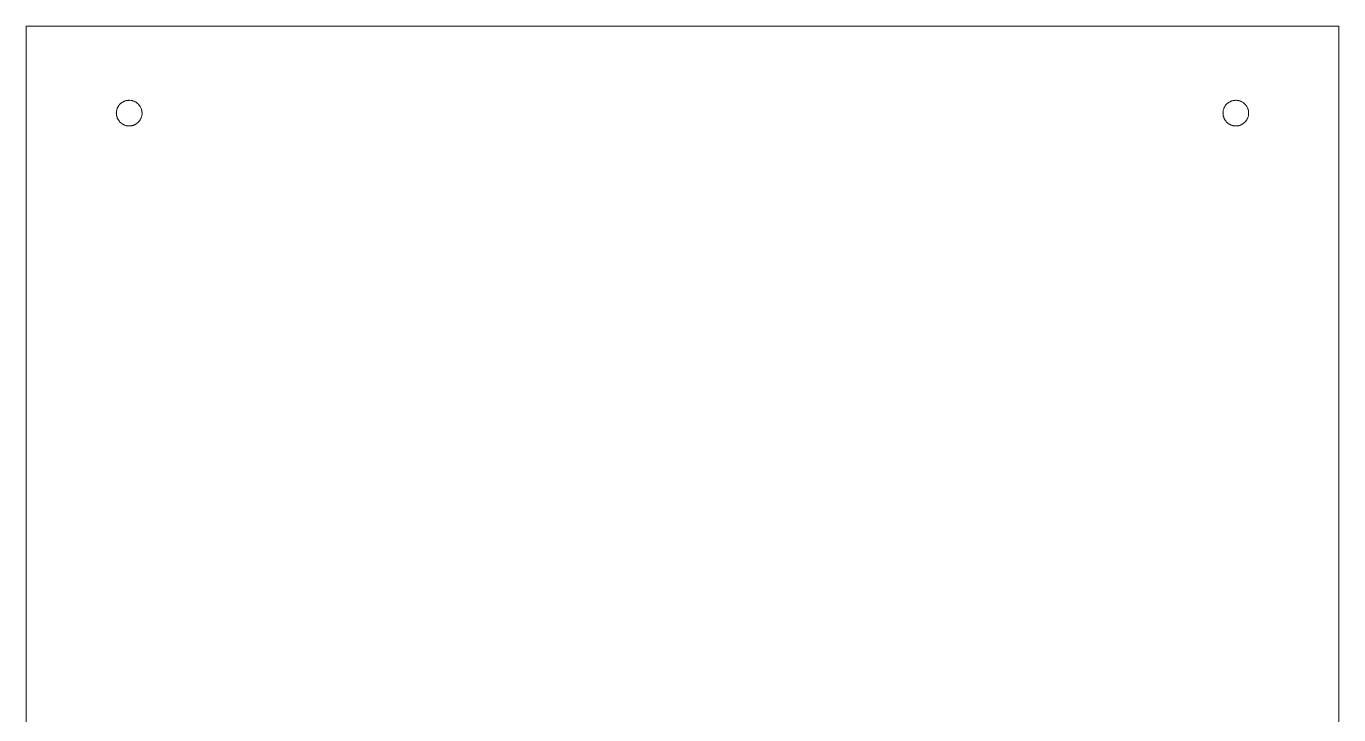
# Model space of a CAD drawing. Header units: inches. Extents: x 14 to 268, y -400 to -14.
# Drawn here: x 16.9 to 118.9, y -321.3 to -267.8 of the extents above; entities that cross this region are included whole.
import ezdxf

# ---------------------------------------------------------------- set-up
doc = ezdxf.new("R2010")
doc.units = ezdxf.units.IN
doc.header["$MEASUREMENT"] = 0
doc.layers.add('Layer 1', color=7, linetype='Continuous')

# ---------------------------------------------------------------- blocks, each defined once
blk = doc.blocks.new('block 90')
at = {"layer": 'Layer 1', "color": 7, "lineweight": 9, "true_color": 0xffffff}
blk.add_lwpolyline([(16.89, -267.81), (16.89, -374.81)], dxfattribs=at)
blk = doc.blocks.new('block 92')
at = {"layer": 'Layer 1', "color": 7, "lineweight": 9, "true_color": 0xffffff}
blk.add_lwpolyline([(118.89, -374.81), (118.89, -267.81)], dxfattribs=at)
blk = doc.blocks.new('block 93')
at = {"layer": 'Layer 1', "color": 7, "lineweight": 9, "true_color": 0xffffff}
blk.add_lwpolyline([(16.89, -267.81), (118.89, -267.81)], dxfattribs=at)
blk = doc.blocks.new('block 95')
at = {"layer": 'Layer 1', "color": 7, "lineweight": 9, "true_color": 0xffffff}
blk.add_open_spline([(25.89, -274.56), (25.89, -274.56), (25.89, -274.56), (25.89, -274.56), (25.89, -274.56), (25.89, -274.55), (25.89, -274.55), (25.89, -274.55), (25.89, -274.52), (25.89, -274.52), (25.89, -274.52), (25.89, -274.49), (25.89, -274.49), (25.89, -274.49), (25.88, -274.45), (25.88, -274.45), (25.88, -274.45), (25.88, -274.41), (25.88, -274.41), (25.88, -274.41), (25.87, -274.38), (25.87, -274.38), (25.87, -274.38), (25.87, -274.36), (25.87, -274.36), (25.87, -274.36), (25.87, -274.36), (25.87, -274.36), (25.87, -274.36), (25.87, -274.34), (25.87, -274.34), (25.87, -274.34), (25.86, -274.31), (25.86, -274.31), (25.86, -274.31), (25.84, -274.24), (25.84, -274.24), (25.84, -274.24), (25.83, -274.2), (25.83, -274.2), (25.83, -274.2), (25.82, -274.18), (25.82, -274.18), (25.82, -274.18), (25.82, -274.17), (25.82, -274.17), (25.82, -274.17), (25.81, -274.17), (25.81, -274.17), (25.81, -274.17), (25.81, -274.16), (25.81, -274.16), (25.81, -274.16), (25.8, -274.14), (25.8, -274.14), (25.8, -274.14), (25.78, -274.11), (25.78, -274.11), (25.78, -274.11), (25.75, -274.05), (25.75, -274.05), (25.75, -274.05), (25.73, -274.02), (25.73, -274.02), (25.73, -274.02), (25.72, -274), (25.72, -274), (25.72, -274), (25.72, -274), (25.72, -274), (25.72, -274), (25.71, -273.99), (25.71, -273.99), (25.71, -273.99), (25.69, -273.96), (25.69, -273.96), (25.69, -273.96), (25.67, -273.94), (25.67, -273.94), (25.67, -273.94), (25.62, -273.88), (25.62, -273.88), (25.62, -273.88), (25.61, -273.86), (25.61, -273.86), (25.61, -273.86), (25.6, -273.86), (25.6, -273.86), (25.6, -273.86), (25.6, -273.85), (25.6, -273.85), (25.6, -273.85), (25.59, -273.85), (25.59, -273.85), (25.59, -273.85), (25.58, -273.83), (25.58, -273.83), (25.58, -273.83), (25.55, -273.81), (25.55, -273.81), (25.55, -273.81), (25.52, -273.79), (25.52, -273.79), (25.52, -273.79), (25.49, -273.77), (25.49, -273.77), (25.49, -273.77), (25.47, -273.75), (25.47, -273.75), (25.47, -273.75), (25.46, -273.73), (25.46, -273.73), (25.46, -273.73), (25.45, -273.73), (25.45, -273.73), (25.45, -273.73), (25.44, -273.72), (25.44, -273.72), (25.44, -273.72), (25.41, -273.71), (25.41, -273.71), (25.41, -273.71), (25.35, -273.67), (25.35, -273.67), (25.35, -273.67), (25.32, -273.66), (25.32, -273.66), (25.32, -273.66), (25.29, -273.64), (25.29, -273.64), (25.29, -273.64), (25.29, -273.64), (25.29, -273.64), (25.29, -273.64), (25.28, -273.64), (25.28, -273.64), (25.28, -273.64), (25.28, -273.64), (25.28, -273.64), (25.28, -273.64), (25.25, -273.63), (25.25, -273.63), (25.25, -273.63), (25.22, -273.62), (25.22, -273.62), (25.22, -273.62), (25.15, -273.6), (25.15, -273.6), (25.15, -273.6), (25.12, -273.59), (25.12, -273.59), (25.12, -273.59), (25.1, -273.58), (25.1, -273.58), (25.1, -273.58), (25.09, -273.58), (25.09, -273.58), (25.09, -273.58), (25.09, -273.58), (25.09, -273.58), (25.09, -273.58), (25.08, -273.58), (25.08, -273.58), (25.08, -273.58), (25.05, -273.58), (25.05, -273.58), (25.05, -273.58), (25.01, -273.57), (25.01, -273.57), (25.01, -273.57), (24.94, -273.56), (24.94, -273.56), (24.94, -273.56), (24.91, -273.56), (24.91, -273.56), (24.91, -273.56), (24.9, -273.56), (24.9, -273.56), (24.9, -273.56), (24.89, -273.56), (24.89, -273.56), (24.89, -273.56), (24.89, -273.56), (24.89, -273.56), (24.89, -273.56), (24.87, -273.56), (24.87, -273.56), (24.87, -273.56), (24.83, -273.57), (24.83, -273.57), (24.83, -273.57), (24.79, -273.57), (24.79, -273.57), (24.79, -273.57), (24.75, -273.57), (24.75, -273.57), (24.75, -273.57), (24.72, -273.58), (24.72, -273.58), (24.72, -273.58), (24.7, -273.58), (24.7, -273.58), (24.7, -273.58), (24.69, -273.58), (24.69, -273.58), (24.69, -273.58), (24.69, -273.58), (24.69, -273.58), (24.69, -273.58), (24.68, -273.58), (24.68, -273.58), (24.68, -273.58), (24.65, -273.59), (24.65, -273.59), (24.65, -273.59), (24.58, -273.61), (24.58, -273.61), (24.58, -273.61), (24.55, -273.63), (24.55, -273.63), (24.55, -273.63), (24.52, -273.63), (24.52, -273.63), (24.52, -273.63), (24.51, -273.64), (24.51, -273.64), (24.51, -273.64), (24.5, -273.64), (24.5, -273.64), (24.5, -273.64), (24.5, -273.64), (24.5, -273.64), (24.5, -273.64), (24.48, -273.65), (24.48, -273.65), (24.48, -273.65), (24.45, -273.67), (24.45, -273.67), (24.45, -273.67), (24.39, -273.7), (24.39, -273.7), (24.39, -273.7), (24.36, -273.72), (24.36, -273.72), (24.36, -273.72), (24.34, -273.73), (24.34, -273.73), (24.34, -273.73), (24.33, -273.73), (24.33, -273.73), (24.33, -273.73), (24.33, -273.73), (24.33, -273.73), (24.33, -273.73), (24.32, -273.74), (24.32, -273.74), (24.32, -273.74), (24.3, -273.76), (24.3, -273.76), (24.3, -273.76), (24.28, -273.78), (24.28, -273.78), (24.28, -273.78), (24.22, -273.82), (24.22, -273.82), (24.22, -273.82), (24.2, -273.84), (24.2, -273.84), (24.2, -273.84), (24.19, -273.85), (24.19, -273.85), (24.19, -273.85), (24.18, -273.86), (24.18, -273.86), (24.18, -273.86), (24.17, -273.87), (24.17, -273.87), (24.17, -273.87), (24.15, -273.89), (24.15, -273.89), (24.15, -273.89), (24.13, -273.92), (24.13, -273.92), (24.13, -273.92), (24.1, -273.95), (24.1, -273.95), (24.1, -273.95), (24.08, -273.98), (24.08, -273.98), (24.08, -273.98), (24.07, -273.99), (24.07, -273.99), (24.07, -273.99), (24.06, -274), (24.06, -274), (24.06, -274), (24.06, -274), (24.06, -274), (24.06, -274), (24.06, -274.01), (24.06, -274.01), (24.06, -274.01), (24.05, -274.03), (24.05, -274.03), (24.05, -274.03), (24.01, -274.1), (24.01, -274.1), (24.01, -274.1), (23.99, -274.13), (23.99, -274.13), (23.99, -274.13), (23.98, -274.15), (23.98, -274.15), (23.98, -274.15), (23.97, -274.17), (23.97, -274.17), (23.97, -274.17), (23.97, -274.17), (23.97, -274.17), (23.97, -274.17), (23.96, -274.19), (23.96, -274.19), (23.96, -274.19), (23.96, -274.22), (23.96, -274.22), (23.96, -274.22), (23.93, -274.29), (23.93, -274.29), (23.93, -274.29), (23.92, -274.33), (23.92, -274.33), (23.92, -274.33), (23.92, -274.35), (23.92, -274.35), (23.92, -274.35), (23.91, -274.36), (23.91, -274.36), (23.91, -274.36), (23.91, -274.36), (23.91, -274.36), (23.91, -274.36), (23.91, -274.36), (23.91, -274.36), (23.91, -274.36), (23.91, -274.37), (23.91, -274.37), (23.91, -274.37), (23.91, -274.4), (23.91, -274.4), (23.91, -274.4), (23.91, -274.43), (23.91, -274.43), (23.91, -274.43), (23.9, -274.51), (23.9, -274.51), (23.9, -274.51), (23.9, -274.54), (23.9, -274.54), (23.9, -274.54), (23.89, -274.56), (23.89, -274.56), (23.89, -274.56), (23.89, -274.56), (23.89, -274.56), (23.89, -274.56), (23.9, -274.58), (23.9, -274.58), (23.9, -274.58), (23.9, -274.61), (23.9, -274.61), (23.9, -274.61), (23.9, -274.65), (23.9, -274.65), (23.9, -274.65), (23.91, -274.69), (23.91, -274.69), (23.91, -274.69), (23.91, -274.73), (23.91, -274.73), (23.91, -274.73), (23.91, -274.75), (23.91, -274.75), (23.91, -274.75), (23.91, -274.76), (23.91, -274.76), (23.91, -274.76), (23.91, -274.76), (23.91, -274.76), (23.91, -274.76), (23.91, -274.76), (23.91, -274.76), (23.91, -274.76), (23.92, -274.77), (23.92, -274.77), (23.92, -274.77), (23.92, -274.79), (23.92, -274.79), (23.92, -274.79), (23.93, -274.83), (23.93, -274.83), (23.93, -274.83), (23.95, -274.86), (23.95, -274.86), (23.95, -274.86), (23.96, -274.9), (23.96, -274.9), (23.96, -274.9), (23.97, -274.93), (23.97, -274.93), (23.97, -274.93), (23.97, -274.95), (23.97, -274.95), (23.97, -274.95), (23.97, -274.95), (23.97, -274.95), (23.97, -274.95), (23.98, -274.97), (23.98, -274.97), (23.98, -274.97), (23.99, -274.99), (23.99, -274.99), (23.99, -274.99), (24.03, -275.06), (24.03, -275.06), (24.03, -275.06), (24.05, -275.09), (24.05, -275.09), (24.05, -275.09), (24.06, -275.11), (24.06, -275.11), (24.06, -275.11), (24.06, -275.12), (24.06, -275.12), (24.06, -275.12), (24.06, -275.12), (24.06, -275.12), (24.07, -275.12), (24.07, -275.13), (24.07, -275.13), (24.07, -275.13), (24.08, -275.14), (24.08, -275.14), (24.08, -275.14), (24.11, -275.17), (24.11, -275.17), (24.11, -275.17), (24.15, -275.23), (24.15, -275.23), (24.15, -275.23), (24.17, -275.25), (24.17, -275.25), (24.17, -275.25), (24.18, -275.26), (24.18, -275.26), (24.18, -275.26), (24.19, -275.27), (24.19, -275.27), (24.19, -275.27), (24.2, -275.28), (24.2, -275.28), (24.2, -275.28), (24.22, -275.3), (24.22, -275.3), (24.22, -275.3), (24.25, -275.32), (24.25, -275.32), (24.25, -275.32), (24.31, -275.37), (24.31, -275.37), (24.31, -275.37), (24.33, -275.38), (24.33, -275.38), (24.33, -275.38), (24.33, -275.39), (24.33, -275.39), (24.33, -275.39), (24.33, -275.39), (24.33, -275.39), (24.34, -275.39), (24.34, -275.39), (24.34, -275.39), (24.34, -275.39), (24.36, -275.4), (24.36, -275.4), (24.36, -275.4), (24.39, -275.42), (24.39, -275.42), (24.39, -275.42), (24.42, -275.44), (24.42, -275.44), (24.42, -275.44), (24.46, -275.45), (24.46, -275.45), (24.46, -275.45), (24.48, -275.47), (24.48, -275.47), (24.48, -275.47), (24.5, -275.48), (24.5, -275.48), (24.5, -275.48), (24.5, -275.48), (24.5, -275.48), (24.5, -275.48), (24.51, -275.48), (24.51, -275.48), (24.51, -275.48), (24.52, -275.49), (24.52, -275.49), (24.52, -275.49), (24.55, -275.49), (24.55, -275.49), (24.55, -275.49), (24.62, -275.52), (24.62, -275.52), (24.62, -275.52), (24.65, -275.53), (24.65, -275.53), (24.65, -275.53), (24.68, -275.54), (24.68, -275.54), (24.68, -275.54), (24.69, -275.54), (24.69, -275.54), (24.69, -275.54), (24.69, -275.54), (24.69, -275.54), (24.69, -275.54), (24.7, -275.54), (24.7, -275.54), (24.7, -275.54), (24.72, -275.54), (24.72, -275.54), (24.72, -275.54), (24.76, -275.55), (24.76, -275.55), (24.76, -275.55), (24.83, -275.55), (24.83, -275.55), (24.83, -275.55), (24.87, -275.56), (24.87, -275.56), (24.87, -275.56), (24.89, -275.56), (24.89, -275.56), (24.89, -275.56), (24.89, -275.56), (24.89, -275.56), (24.89, -275.56), (24.9, -275.56), (24.9, -275.56), (24.9, -275.56), (24.91, -275.56), (24.91, -275.56), (24.91, -275.56), (24.94, -275.56), (24.94, -275.56), (24.94, -275.56), (24.98, -275.55), (24.98, -275.55), (24.98, -275.55), (25.05, -275.54), (25.05, -275.54), (25.05, -275.54), (25.08, -275.54), (25.08, -275.54), (25.08, -275.54), (25.09, -275.54), (25.09, -275.54), (25.09, -275.54), (25.09, -275.54), (25.09, -275.54), (25.09, -275.54), (25.1, -275.54), (25.1, -275.54), (25.1, -275.54), (25.12, -275.53), (25.12, -275.53), (25.12, -275.53), (25.15, -275.52), (25.15, -275.52), (25.15, -275.52), (25.19, -275.51), (25.19, -275.51), (25.19, -275.51), (25.23, -275.5), (25.23, -275.5), (25.23, -275.5), (25.26, -275.49), (25.26, -275.49), (25.26, -275.49), (25.28, -275.48), (25.28, -275.48), (25.28, -275.48), (25.28, -275.48), (25.28, -275.48), (25.28, -275.48), (25.29, -275.48), (25.29, -275.48), (25.29, -275.48), (25.29, -275.47), (25.29, -275.47), (25.29, -275.47), (25.32, -275.46), (25.32, -275.46), (25.32, -275.46), (25.38, -275.43), (25.38, -275.43), (25.38, -275.43), (25.41, -275.41), (25.41, -275.41), (25.41, -275.41), (25.44, -275.4), (25.44, -275.4), (25.44, -275.4), (25.45, -275.39), (25.45, -275.39), (25.45, -275.39), (25.45, -275.39), (25.45, -275.39), (25.45, -275.39), (25.46, -275.39), (25.46, -275.39), (25.46, -275.39), (25.47, -275.37), (25.47, -275.37), (25.47, -275.37), (25.5, -275.35), (25.5, -275.35), (25.5, -275.35), (25.55, -275.31), (25.55, -275.31), (25.55, -275.31), (25.58, -275.28), (25.58, -275.28), (25.58, -275.28), (25.6, -275.27), (25.6, -275.27), (25.6, -275.27), (25.6, -275.27), (25.6, -275.27), (25.6, -275.27), (25.6, -275.26), (25.6, -275.26), (25.6, -275.26), (25.61, -275.26), (25.61, -275.26), (25.61, -275.26), (25.62, -275.24), (25.62, -275.24), (25.62, -275.24), (25.65, -275.21), (25.65, -275.21), (25.65, -275.21), (25.69, -275.15), (25.69, -275.15), (25.69, -275.15), (25.71, -275.13), (25.71, -275.13), (25.71, -275.13), (25.72, -275.12), (25.72, -275.12), (25.72, -275.12), (25.72, -275.12), (25.72, -275.12), (25.72, -275.12), (25.73, -275.1), (25.73, -275.1), (25.73, -275.1), (25.75, -275.07), (25.75, -275.07), (25.75, -275.07), (25.77, -275.04), (25.77, -275.04), (25.77, -275.04), (25.78, -275), (25.78, -275), (25.78, -275), (25.8, -274.98), (25.8, -274.98), (25.8, -274.98), (25.81, -274.96), (25.81, -274.96), (25.81, -274.96), (25.81, -274.95), (25.81, -274.95), (25.81, -274.95), (25.82, -274.95), (25.82, -274.95), (25.82, -274.95), (25.82, -274.94), (25.82, -274.94), (25.82, -274.94), (25.83, -274.91), (25.83, -274.91), (25.83, -274.91), (25.85, -274.84), (25.85, -274.84), (25.85, -274.84), (25.86, -274.81), (25.86, -274.81), (25.86, -274.81), (25.87, -274.78), (25.87, -274.78), (25.87, -274.78), (25.87, -274.76), (25.87, -274.76), (25.87, -274.76), (25.87, -274.76), (25.87, -274.76), (25.87, -274.76), (25.88, -274.74), (25.88, -274.74), (25.88, -274.74), (25.88, -274.71), (25.88, -274.71), (25.88, -274.71), (25.89, -274.63), (25.89, -274.63), (25.89, -274.63), (25.89, -274.59), (25.89, -274.59), (25.89, -274.59), (25.89, -274.57), (25.89, -274.57), (25.89, -274.57), (25.89, -274.56), (25.89, -274.56), (25.89, -274.56), (25.89, -274.56), (25.89, -274.56)], degree=3, knots=[0, 0, 0, 0, 1, 1, 1, 2, 2, 2, 3, 3, 3, 4, 4, 4, 5, 5, 5, 6, 6, 6, 7, 7, 7, 8, 8, 8, 9, 9, 9, 10, 10, 10, 11, 11, 11, 12, 12, 12, 13, 13, 13, 14, 14, 14, 15, 15, 15, 16, 16, 16, 17, 17, 17, 18, 18, 18, 19, 19, 19, 20, 20, 20, 21, 21, 21, 22, 22, 22, 23, 23, 23, 24, 24, 24, 25, 25, 25, 26, 26, 26, 27, 27, 27, 28, 28, 28, 29, 29, 29, 30, 30, 30, 31, 31, 31, 32, 32, 32, 33, 33, 33, 34, 34, 34, 35, 35, 35, 36, 36, 36, 37, 37, 37, 38, 38, 38, 39, 39, 39, 40, 40, 40, 41, 41, 41, 42, 42, 42, 43, 43, 43, 44, 44, 44, 45, 45, 45, 46, 46, 46, 47, 47, 47, 48, 48, 48, 49, 49, 49, 50, 50, 50, 51, 51, 51, 52, 52, 52, 53, 53, 53, 54, 54, 54, 55, 55, 55, 56, 56, 56, 57, 57, 57, 58, 58, 58, 59, 59, 59, 60, 60, 60, 61, 61, 61, 62, 62, 62, 63, 63, 63, 64, 64, 64, 65, 65, 65, 66, 66, 66, 67, 67, 67, 68, 68, 68, 69, 69, 69, 70, 70, 70, 71, 71, 71, 72, 72, 72, 73, 73, 73, 74, 74, 74, 75, 75, 75, 76, 76, 76, 77, 77, 77, 78, 78, 78, 79, 79, 79, 80, 80, 80, 81, 81, 81, 82, 82, 82, 83, 83, 83, 84, 84, 84, 85, 85, 85, 86, 86, 86, 87, 87, 87, 88, 88, 88, 89, 89, 89, 90, 90, 90, 91, 91, 91, 92, 92, 92, 93, 93, 93, 94, 94, 94, 95, 95, 95, 96, 96, 96, 97, 97, 97, 98, 98, 98, 99, 99, 99, 100, 100, 100, 101, 101, 101, 102, 102, 102, 103, 103, 103, 104, 104, 104, 105, 105, 105, 106, 106, 106, 107, 107, 107, 108, 108, 108, 109, 109, 109, 110, 110, 110, 111, 111, 111, 112, 112, 112, 113, 113, 113, 114, 114, 114, 115, 115, 115, 116, 116, 116, 117, 117, 117, 118, 118, 118, 119, 119, 119, 120, 120, 120, 121, 121, 121, 122, 122, 122, 123, 123, 123, 124, 124, 124, 125, 125, 125, 126, 126, 126, 127, 127, 127, 128, 128, 128, 129, 129, 129, 130, 130, 130, 131, 131, 131, 132, 132, 132, 133, 133, 133, 134, 134, 134, 135, 135, 135, 136, 136, 136, 137, 137, 137, 138, 138, 138, 139, 139, 139, 140, 140, 140, 141, 141, 141, 142, 142, 142, 143, 143, 143, 144, 144, 144, 145, 145, 145, 146, 146, 146, 147, 147, 147, 148, 148, 148, 149, 149, 149, 150, 150, 150, 151, 151, 151, 152, 152, 152, 153, 153, 153, 154, 154, 154, 155, 155, 155, 156, 156, 156, 157, 157, 157, 158, 158, 158, 159, 159, 159, 160, 160, 160, 161, 161, 161, 162, 162, 162, 163, 163, 163, 164, 164, 164, 165, 165, 165, 166, 166, 166, 167, 167, 167, 168, 168, 168, 169, 169, 169, 170, 170, 170, 171, 171, 171, 172, 172, 172, 173, 173, 173, 174, 174, 174, 175, 175, 175, 176, 176, 176, 177, 177, 177, 178, 178, 178, 179, 179, 179, 180, 180, 180, 181, 181, 181, 182, 182, 182, 183, 183, 183, 184, 184, 184, 185, 185, 185, 186, 186, 186, 187, 187, 187, 188, 188, 188, 189, 189, 189, 190, 190, 190, 191, 191, 191, 192, 192, 192, 193, 193, 193, 194, 194, 194, 195, 195, 195, 196, 196, 196, 197, 197, 197, 198, 198, 198, 199, 199, 199, 200, 200, 200, 201, 201, 201, 202, 202, 202, 203, 203, 203, 204, 204, 204, 205, 205, 205, 206, 206, 206, 207, 207, 207, 208, 208, 208, 209, 209, 209, 210, 210, 210, 211, 211, 211, 212, 212, 212, 213, 213, 213, 214, 214, 214, 215, 215, 215, 216, 216, 216, 217, 217, 217, 218, 218, 218, 219, 219, 219, 220, 220, 220, 221, 221, 221, 222, 222, 222, 223, 223, 223, 224, 224, 224, 225, 225, 225, 226, 226, 226, 227, 227, 227, 228, 228, 228, 229, 229, 229, 230, 230, 230, 231, 231, 231, 232, 232, 232, 233, 233, 233, 234, 234, 234, 235, 235, 235, 236, 236, 236, 237, 237, 237, 238, 238, 238, 239, 239, 239, 240, 240, 240, 241, 241, 241, 242, 242, 242, 243, 243, 243, 243], dxfattribs=at)
blk = doc.blocks.new('block 96')
at = {"layer": 'Layer 1', "color": 7, "lineweight": 9, "true_color": 0xffffff}
blk.add_open_spline([(111.89, -274.56), (111.89, -274.56), (111.89, -274.56), (111.89, -274.56), (111.89, -274.56), (111.89, -274.55), (111.89, -274.55), (111.89, -274.55), (111.89, -274.52), (111.89, -274.52), (111.89, -274.52), (111.89, -274.49), (111.89, -274.49), (111.89, -274.49), (111.88, -274.45), (111.88, -274.45), (111.88, -274.45), (111.88, -274.41), (111.88, -274.41), (111.88, -274.41), (111.87, -274.38), (111.87, -274.38), (111.87, -274.38), (111.87, -274.36), (111.87, -274.36), (111.87, -274.36), (111.87, -274.36), (111.87, -274.36), (111.87, -274.36), (111.87, -274.34), (111.87, -274.34), (111.87, -274.34), (111.86, -274.31), (111.86, -274.31), (111.86, -274.31), (111.84, -274.24), (111.84, -274.24), (111.84, -274.24), (111.83, -274.2), (111.83, -274.2), (111.83, -274.2), (111.82, -274.18), (111.82, -274.18), (111.82, -274.18), (111.82, -274.17), (111.82, -274.17), (111.82, -274.17), (111.81, -274.17), (111.81, -274.17), (111.81, -274.17), (111.81, -274.16), (111.81, -274.16), (111.81, -274.16), (111.8, -274.14), (111.8, -274.14), (111.8, -274.14), (111.78, -274.11), (111.78, -274.11), (111.78, -274.11), (111.75, -274.05), (111.75, -274.05), (111.75, -274.05), (111.73, -274.02), (111.73, -274.02), (111.73, -274.02), (111.72, -274), (111.72, -274), (111.72, -274), (111.72, -274), (111.72, -274), (111.72, -274), (111.71, -273.99), (111.71, -273.99), (111.71, -273.99), (111.69, -273.96), (111.69, -273.96), (111.69, -273.96), (111.67, -273.94), (111.67, -273.94), (111.67, -273.94), (111.62, -273.88), (111.62, -273.88), (111.62, -273.88), (111.61, -273.86), (111.61, -273.86), (111.61, -273.86), (111.6, -273.86), (111.6, -273.86), (111.6, -273.86), (111.6, -273.85), (111.6, -273.85), (111.6, -273.85), (111.59, -273.85), (111.59, -273.85), (111.59, -273.85), (111.58, -273.83), (111.58, -273.83), (111.58, -273.83), (111.55, -273.81), (111.55, -273.81), (111.55, -273.81), (111.52, -273.79), (111.52, -273.79), (111.52, -273.79), (111.49, -273.77), (111.49, -273.77), (111.49, -273.77), (111.47, -273.75), (111.47, -273.75), (111.47, -273.75), (111.46, -273.73), (111.46, -273.73), (111.46, -273.73), (111.45, -273.73), (111.45, -273.73), (111.45, -273.73), (111.44, -273.72), (111.44, -273.72), (111.44, -273.72), (111.41, -273.71), (111.41, -273.71), (111.41, -273.71), (111.35, -273.67), (111.35, -273.67), (111.35, -273.67), (111.32, -273.66), (111.32, -273.66), (111.32, -273.66), (111.29, -273.64), (111.29, -273.64), (111.29, -273.64), (111.29, -273.64), (111.29, -273.64), (111.29, -273.64), (111.28, -273.64), (111.28, -273.64), (111.28, -273.64), (111.28, -273.64), (111.28, -273.64), (111.28, -273.64), (111.25, -273.63), (111.25, -273.63), (111.25, -273.63), (111.22, -273.62), (111.22, -273.62), (111.22, -273.62), (111.15, -273.6), (111.15, -273.6), (111.15, -273.6), (111.12, -273.59), (111.12, -273.59), (111.12, -273.59), (111.1, -273.58), (111.1, -273.58), (111.1, -273.58), (111.09, -273.58), (111.09, -273.58), (111.09, -273.58), (111.09, -273.58), (111.09, -273.58), (111.09, -273.58), (111.08, -273.58), (111.08, -273.58), (111.08, -273.58), (111.05, -273.58), (111.05, -273.58), (111.05, -273.58), (111.01, -273.57), (111.01, -273.57), (111.01, -273.57), (110.94, -273.56), (110.94, -273.56), (110.94, -273.56), (110.91, -273.56), (110.91, -273.56), (110.91, -273.56), (110.9, -273.56), (110.9, -273.56), (110.9, -273.56), (110.89, -273.56), (110.89, -273.56), (110.89, -273.56), (110.89, -273.56), (110.89, -273.56), (110.89, -273.56), (110.87, -273.56), (110.87, -273.56), (110.87, -273.56), (110.83, -273.57), (110.83, -273.57), (110.83, -273.57), (110.79, -273.57), (110.79, -273.57), (110.79, -273.57), (110.75, -273.57), (110.75, -273.57), (110.75, -273.57), (110.72, -273.58), (110.72, -273.58), (110.72, -273.58), (110.7, -273.58), (110.7, -273.58), (110.7, -273.58), (110.69, -273.58), (110.69, -273.58), (110.69, -273.58), (110.69, -273.58), (110.69, -273.58), (110.69, -273.58), (110.68, -273.58), (110.68, -273.58), (110.68, -273.58), (110.65, -273.59), (110.65, -273.59), (110.65, -273.59), (110.58, -273.61), (110.58, -273.61), (110.58, -273.61), (110.55, -273.63), (110.55, -273.63), (110.55, -273.63), (110.52, -273.63), (110.52, -273.63), (110.52, -273.63), (110.51, -273.64), (110.51, -273.64), (110.51, -273.64), (110.5, -273.64), (110.5, -273.64), (110.5, -273.64), (110.5, -273.64), (110.5, -273.64), (110.5, -273.64), (110.48, -273.65), (110.48, -273.65), (110.48, -273.65), (110.45, -273.67), (110.45, -273.67), (110.45, -273.67), (110.39, -273.7), (110.39, -273.7), (110.39, -273.7), (110.36, -273.72), (110.36, -273.72), (110.36, -273.72), (110.34, -273.73), (110.34, -273.73), (110.34, -273.73), (110.33, -273.73), (110.33, -273.73), (110.33, -273.73), (110.33, -273.73), (110.33, -273.73), (110.33, -273.73), (110.32, -273.74), (110.32, -273.74), (110.32, -273.74), (110.3, -273.76), (110.3, -273.76), (110.3, -273.76), (110.28, -273.78), (110.28, -273.78), (110.28, -273.78), (110.22, -273.82), (110.22, -273.82), (110.22, -273.82), (110.2, -273.84), (110.2, -273.84), (110.2, -273.84), (110.19, -273.85), (110.19, -273.85), (110.19, -273.85), (110.18, -273.86), (110.18, -273.86), (110.18, -273.86), (110.17, -273.87), (110.17, -273.87), (110.17, -273.87), (110.15, -273.89), (110.15, -273.89), (110.15, -273.89), (110.13, -273.92), (110.13, -273.92), (110.13, -273.92), (110.1, -273.95), (110.1, -273.95), (110.1, -273.95), (110.08, -273.98), (110.08, -273.98), (110.08, -273.98), (110.07, -273.99), (110.07, -273.99), (110.07, -273.99), (110.06, -274), (110.06, -274), (110.06, -274), (110.06, -274), (110.06, -274), (110.06, -274), (110.06, -274.01), (110.06, -274.01), (110.06, -274.01), (110.05, -274.03), (110.05, -274.03), (110.05, -274.03), (110.01, -274.1), (110.01, -274.1), (110.01, -274.1), (109.99, -274.13), (109.99, -274.13), (109.99, -274.13), (109.98, -274.15), (109.98, -274.15), (109.98, -274.15), (109.97, -274.17), (109.97, -274.17), (109.97, -274.17), (109.97, -274.17), (109.97, -274.17), (109.97, -274.17), (109.96, -274.19), (109.96, -274.19), (109.96, -274.19), (109.96, -274.22), (109.96, -274.22), (109.96, -274.22), (109.93, -274.29), (109.93, -274.29), (109.93, -274.29), (109.92, -274.33), (109.92, -274.33), (109.92, -274.33), (109.92, -274.35), (109.92, -274.35), (109.92, -274.35), (109.91, -274.36), (109.91, -274.36), (109.91, -274.36), (109.91, -274.36), (109.91, -274.36), (109.91, -274.36), (109.91, -274.36), (109.91, -274.36), (109.91, -274.36), (109.91, -274.37), (109.91, -274.37), (109.91, -274.37), (109.91, -274.4), (109.91, -274.4), (109.91, -274.4), (109.91, -274.43), (109.91, -274.43), (109.91, -274.43), (109.9, -274.51), (109.9, -274.51), (109.9, -274.51), (109.9, -274.54), (109.9, -274.54), (109.9, -274.54), (109.89, -274.56), (109.89, -274.56), (109.89, -274.56), (109.89, -274.56), (109.89, -274.56), (109.89, -274.56), (109.9, -274.58), (109.9, -274.58), (109.9, -274.58), (109.9, -274.61), (109.9, -274.61), (109.9, -274.61), (109.9, -274.65), (109.9, -274.65), (109.9, -274.65), (109.91, -274.69), (109.91, -274.69), (109.91, -274.69), (109.91, -274.73), (109.91, -274.73), (109.91, -274.73), (109.91, -274.75), (109.91, -274.75), (109.91, -274.75), (109.91, -274.76), (109.91, -274.76), (109.91, -274.76), (109.91, -274.76), (109.91, -274.76), (109.91, -274.76), (109.91, -274.76), (109.91, -274.76), (109.91, -274.76), (109.92, -274.77), (109.92, -274.77), (109.92, -274.77), (109.92, -274.79), (109.92, -274.79), (109.92, -274.79), (109.93, -274.83), (109.93, -274.83), (109.93, -274.83), (109.95, -274.86), (109.95, -274.86), (109.95, -274.86), (109.96, -274.9), (109.96, -274.9), (109.96, -274.9), (109.97, -274.93), (109.97, -274.93), (109.97, -274.93), (109.97, -274.95), (109.97, -274.95), (109.97, -274.95), (109.97, -274.95), (109.97, -274.95), (109.97, -274.95), (109.98, -274.97), (109.98, -274.97), (109.98, -274.97), (109.99, -274.99), (109.99, -274.99), (109.99, -274.99), (110.03, -275.06), (110.03, -275.06), (110.03, -275.06), (110.05, -275.09), (110.05, -275.09), (110.05, -275.09), (110.06, -275.11), (110.06, -275.11), (110.06, -275.11), (110.06, -275.12), (110.06, -275.12), (110.06, -275.12), (110.06, -275.12), (110.06, -275.12), (110.07, -275.12), (110.07, -275.13), (110.07, -275.13), (110.07, -275.13), (110.08, -275.14), (110.08, -275.14), (110.08, -275.14), (110.11, -275.17), (110.11, -275.17), (110.11, -275.17), (110.15, -275.23), (110.15, -275.23), (110.15, -275.23), (110.17, -275.25), (110.17, -275.25), (110.17, -275.25), (110.18, -275.26), (110.18, -275.26), (110.18, -275.26), (110.19, -275.27), (110.19, -275.27), (110.19, -275.27), (110.2, -275.28), (110.2, -275.28), (110.2, -275.28), (110.22, -275.3), (110.22, -275.3), (110.22, -275.3), (110.25, -275.32), (110.25, -275.32), (110.25, -275.32), (110.31, -275.37), (110.31, -275.37), (110.31, -275.37), (110.33, -275.38), (110.33, -275.38), (110.33, -275.38), (110.33, -275.39), (110.33, -275.39), (110.33, -275.39), (110.33, -275.39), (110.33, -275.39), (110.34, -275.39), (110.34, -275.39), (110.34, -275.39), (110.34, -275.39), (110.36, -275.4), (110.36, -275.4), (110.36, -275.4), (110.39, -275.42), (110.39, -275.42), (110.39, -275.42), (110.42, -275.44), (110.42, -275.44), (110.42, -275.44), (110.46, -275.45), (110.46, -275.45), (110.46, -275.45), (110.48, -275.47), (110.48, -275.47), (110.48, -275.47), (110.5, -275.48), (110.5, -275.48), (110.5, -275.48), (110.5, -275.48), (110.5, -275.48), (110.5, -275.48), (110.51, -275.48), (110.51, -275.48), (110.51, -275.48), (110.52, -275.49), (110.52, -275.49), (110.52, -275.49), (110.55, -275.49), (110.55, -275.49), (110.55, -275.49), (110.62, -275.52), (110.62, -275.52), (110.62, -275.52), (110.65, -275.53), (110.65, -275.53), (110.65, -275.53), (110.68, -275.54), (110.68, -275.54), (110.68, -275.54), (110.69, -275.54), (110.69, -275.54), (110.69, -275.54), (110.69, -275.54), (110.69, -275.54), (110.69, -275.54), (110.7, -275.54), (110.7, -275.54), (110.7, -275.54), (110.72, -275.54), (110.72, -275.54), (110.72, -275.54), (110.76, -275.55), (110.76, -275.55), (110.76, -275.55), (110.83, -275.55), (110.83, -275.55), (110.83, -275.55), (110.87, -275.56), (110.87, -275.56), (110.87, -275.56), (110.89, -275.56), (110.89, -275.56), (110.89, -275.56), (110.89, -275.56), (110.89, -275.56), (110.89, -275.56), (110.9, -275.56), (110.9, -275.56), (110.9, -275.56), (110.91, -275.56), (110.91, -275.56), (110.91, -275.56), (110.94, -275.56), (110.94, -275.56), (110.94, -275.56), (110.98, -275.55), (110.98, -275.55), (110.98, -275.55), (111.05, -275.54), (111.05, -275.54), (111.05, -275.54), (111.08, -275.54), (111.08, -275.54), (111.08, -275.54), (111.09, -275.54), (111.09, -275.54), (111.09, -275.54), (111.09, -275.54), (111.09, -275.54), (111.09, -275.54), (111.1, -275.54), (111.1, -275.54), (111.1, -275.54), (111.12, -275.53), (111.12, -275.53), (111.12, -275.53), (111.15, -275.52), (111.15, -275.52), (111.15, -275.52), (111.19, -275.51), (111.19, -275.51), (111.19, -275.51), (111.23, -275.5), (111.23, -275.5), (111.23, -275.5), (111.26, -275.49), (111.26, -275.49), (111.26, -275.49), (111.28, -275.48), (111.28, -275.48), (111.28, -275.48), (111.28, -275.48), (111.28, -275.48), (111.28, -275.48), (111.29, -275.48), (111.29, -275.48), (111.29, -275.48), (111.29, -275.47), (111.29, -275.47), (111.29, -275.47), (111.32, -275.46), (111.32, -275.46), (111.32, -275.46), (111.38, -275.43), (111.38, -275.43), (111.38, -275.43), (111.41, -275.41), (111.41, -275.41), (111.41, -275.41), (111.44, -275.4), (111.44, -275.4), (111.44, -275.4), (111.45, -275.39), (111.45, -275.39), (111.45, -275.39), (111.45, -275.39), (111.45, -275.39), (111.45, -275.39), (111.46, -275.39), (111.46, -275.39), (111.46, -275.39), (111.47, -275.37), (111.47, -275.37), (111.47, -275.37), (111.5, -275.35), (111.5, -275.35), (111.5, -275.35), (111.55, -275.31), (111.55, -275.31), (111.55, -275.31), (111.58, -275.28), (111.58, -275.28), (111.58, -275.28), (111.6, -275.27), (111.6, -275.27), (111.6, -275.27), (111.6, -275.27), (111.6, -275.27), (111.6, -275.27), (111.6, -275.26), (111.6, -275.26), (111.6, -275.26), (111.61, -275.26), (111.61, -275.26), (111.61, -275.26), (111.62, -275.24), (111.62, -275.24), (111.62, -275.24), (111.65, -275.21), (111.65, -275.21), (111.65, -275.21), (111.69, -275.15), (111.69, -275.15), (111.69, -275.15), (111.71, -275.13), (111.71, -275.13), (111.71, -275.13), (111.72, -275.12), (111.72, -275.12), (111.72, -275.12), (111.72, -275.12), (111.72, -275.12), (111.72, -275.12), (111.73, -275.1), (111.73, -275.1), (111.73, -275.1), (111.75, -275.07), (111.75, -275.07), (111.75, -275.07), (111.77, -275.04), (111.77, -275.04), (111.77, -275.04), (111.78, -275), (111.78, -275), (111.78, -275), (111.8, -274.98), (111.8, -274.98), (111.8, -274.98), (111.81, -274.96), (111.81, -274.96), (111.81, -274.96), (111.81, -274.95), (111.81, -274.95), (111.81, -274.95), (111.82, -274.95), (111.82, -274.95), (111.82, -274.95), (111.82, -274.94), (111.82, -274.94), (111.82, -274.94), (111.83, -274.91), (111.83, -274.91), (111.83, -274.91), (111.85, -274.84), (111.85, -274.84), (111.85, -274.84), (111.86, -274.81), (111.86, -274.81), (111.86, -274.81), (111.87, -274.78), (111.87, -274.78), (111.87, -274.78), (111.87, -274.76), (111.87, -274.76), (111.87, -274.76), (111.87, -274.76), (111.87, -274.76), (111.87, -274.76), (111.88, -274.74), (111.88, -274.74), (111.88, -274.74), (111.88, -274.71), (111.88, -274.71), (111.88, -274.71), (111.89, -274.63), (111.89, -274.63), (111.89, -274.63), (111.89, -274.59), (111.89, -274.59), (111.89, -274.59), (111.89, -274.57), (111.89, -274.57), (111.89, -274.57), (111.89, -274.56), (111.89, -274.56), (111.89, -274.56), (111.89, -274.56), (111.89, -274.56)], degree=3, knots=[0, 0, 0, 0, 1, 1, 1, 2, 2, 2, 3, 3, 3, 4, 4, 4, 5, 5, 5, 6, 6, 6, 7, 7, 7, 8, 8, 8, 9, 9, 9, 10, 10, 10, 11, 11, 11, 12, 12, 12, 13, 13, 13, 14, 14, 14, 15, 15, 15, 16, 16, 16, 17, 17, 17, 18, 18, 18, 19, 19, 19, 20, 20, 20, 21, 21, 21, 22, 22, 22, 23, 23, 23, 24, 24, 24, 25, 25, 25, 26, 26, 26, 27, 27, 27, 28, 28, 28, 29, 29, 29, 30, 30, 30, 31, 31, 31, 32, 32, 32, 33, 33, 33, 34, 34, 34, 35, 35, 35, 36, 36, 36, 37, 37, 37, 38, 38, 38, 39, 39, 39, 40, 40, 40, 41, 41, 41, 42, 42, 42, 43, 43, 43, 44, 44, 44, 45, 45, 45, 46, 46, 46, 47, 47, 47, 48, 48, 48, 49, 49, 49, 50, 50, 50, 51, 51, 51, 52, 52, 52, 53, 53, 53, 54, 54, 54, 55, 55, 55, 56, 56, 56, 57, 57, 57, 58, 58, 58, 59, 59, 59, 60, 60, 60, 61, 61, 61, 62, 62, 62, 63, 63, 63, 64, 64, 64, 65, 65, 65, 66, 66, 66, 67, 67, 67, 68, 68, 68, 69, 69, 69, 70, 70, 70, 71, 71, 71, 72, 72, 72, 73, 73, 73, 74, 74, 74, 75, 75, 75, 76, 76, 76, 77, 77, 77, 78, 78, 78, 79, 79, 79, 80, 80, 80, 81, 81, 81, 82, 82, 82, 83, 83, 83, 84, 84, 84, 85, 85, 85, 86, 86, 86, 87, 87, 87, 88, 88, 88, 89, 89, 89, 90, 90, 90, 91, 91, 91, 92, 92, 92, 93, 93, 93, 94, 94, 94, 95, 95, 95, 96, 96, 96, 97, 97, 97, 98, 98, 98, 99, 99, 99, 100, 100, 100, 101, 101, 101, 102, 102, 102, 103, 103, 103, 104, 104, 104, 105, 105, 105, 106, 106, 106, 107, 107, 107, 108, 108, 108, 109, 109, 109, 110, 110, 110, 111, 111, 111, 112, 112, 112, 113, 113, 113, 114, 114, 114, 115, 115, 115, 116, 116, 116, 117, 117, 117, 118, 118, 118, 119, 119, 119, 120, 120, 120, 121, 121, 121, 122, 122, 122, 123, 123, 123, 124, 124, 124, 125, 125, 125, 126, 126, 126, 127, 127, 127, 128, 128, 128, 129, 129, 129, 130, 130, 130, 131, 131, 131, 132, 132, 132, 133, 133, 133, 134, 134, 134, 135, 135, 135, 136, 136, 136, 137, 137, 137, 138, 138, 138, 139, 139, 139, 140, 140, 140, 141, 141, 141, 142, 142, 142, 143, 143, 143, 144, 144, 144, 145, 145, 145, 146, 146, 146, 147, 147, 147, 148, 148, 148, 149, 149, 149, 150, 150, 150, 151, 151, 151, 152, 152, 152, 153, 153, 153, 154, 154, 154, 155, 155, 155, 156, 156, 156, 157, 157, 157, 158, 158, 158, 159, 159, 159, 160, 160, 160, 161, 161, 161, 162, 162, 162, 163, 163, 163, 164, 164, 164, 165, 165, 165, 166, 166, 166, 167, 167, 167, 168, 168, 168, 169, 169, 169, 170, 170, 170, 171, 171, 171, 172, 172, 172, 173, 173, 173, 174, 174, 174, 175, 175, 175, 176, 176, 176, 177, 177, 177, 178, 178, 178, 179, 179, 179, 180, 180, 180, 181, 181, 181, 182, 182, 182, 183, 183, 183, 184, 184, 184, 185, 185, 185, 186, 186, 186, 187, 187, 187, 188, 188, 188, 189, 189, 189, 190, 190, 190, 191, 191, 191, 192, 192, 192, 193, 193, 193, 194, 194, 194, 195, 195, 195, 196, 196, 196, 197, 197, 197, 198, 198, 198, 199, 199, 199, 200, 200, 200, 201, 201, 201, 202, 202, 202, 203, 203, 203, 204, 204, 204, 205, 205, 205, 206, 206, 206, 207, 207, 207, 208, 208, 208, 209, 209, 209, 210, 210, 210, 211, 211, 211, 212, 212, 212, 213, 213, 213, 214, 214, 214, 215, 215, 215, 216, 216, 216, 217, 217, 217, 218, 218, 218, 219, 219, 219, 220, 220, 220, 221, 221, 221, 222, 222, 222, 223, 223, 223, 224, 224, 224, 225, 225, 225, 226, 226, 226, 227, 227, 227, 228, 228, 228, 229, 229, 229, 230, 230, 230, 231, 231, 231, 232, 232, 232, 233, 233, 233, 234, 234, 234, 235, 235, 235, 236, 236, 236, 237, 237, 237, 238, 238, 238, 239, 239, 239, 240, 240, 240, 241, 241, 241, 242, 242, 242, 243, 243, 243, 243], dxfattribs=at)

msp = doc.modelspace()

# ---------------------------------------------------------------- block references
at = {"layer": 'Layer 1'}
for name in ['block 90', 'block 93', 'block 92', 'block 95', 'block 96']:
    msp.add_blockref(name, (0, 0), dxfattribs=at)

doc.saveas('drawing.dxf')
